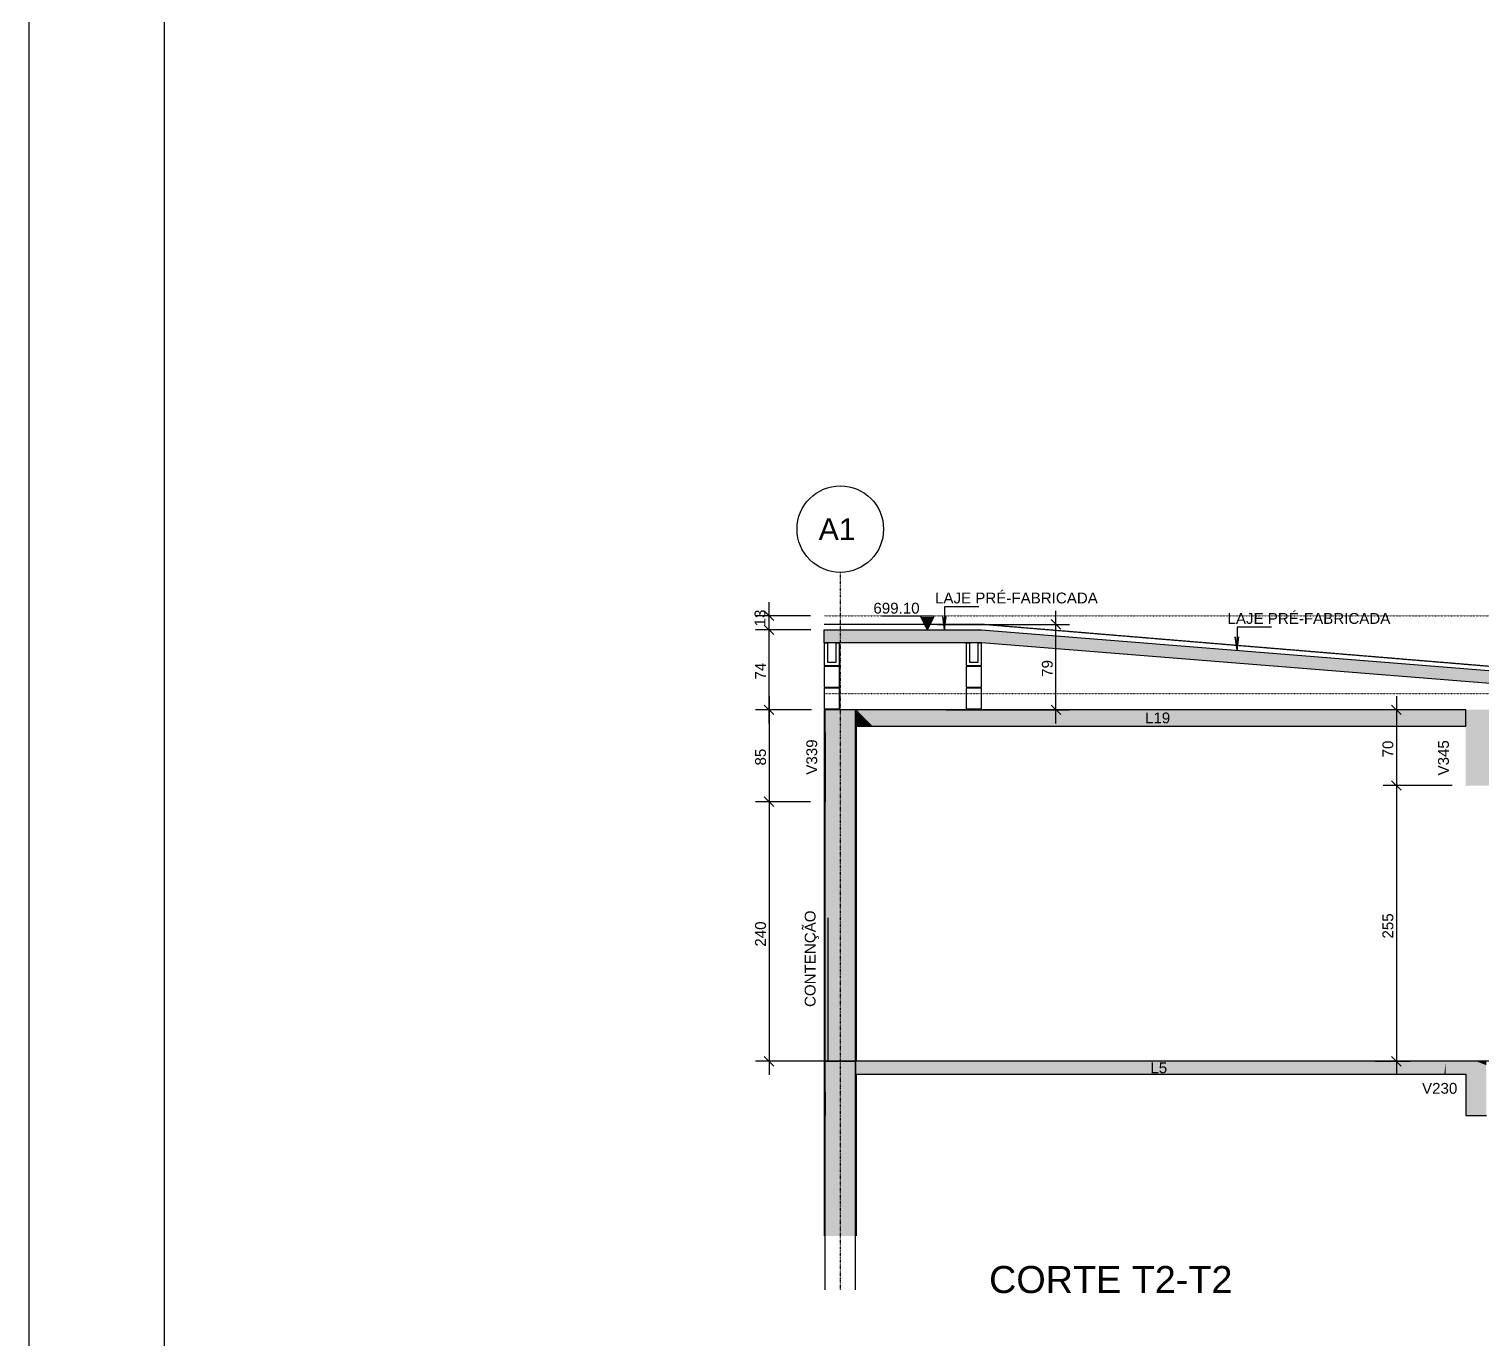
# Model space of a CAD drawing. Extents: x 37185 to 43130, y -8131 to -3926.
# Drawn here: x 37185 to 38528, y -6410 to -5199 of the extents above; entities that cross this region are included whole.
import ezdxf

# ---------------------------------------------------------------- set-up
doc = ezdxf.new("R2010")
doc.units = 0
doc.header["$MEASUREMENT"] = 0
for name, pattern in [('ESTILO_TQS_0001', [1, 0.7, -0.3]), ('ESTILO_TQS_0002', [0.4, 0.1, -0.3]), ('ESTILO_TQS_0004', [1.12, 0.5, -0.2, 0.01, -0.2, 0.01, -0.2])]:
    doc.linetypes.add(name, pattern=pattern)
for name, color, linetype in [('27', 252, 'CONTINUOUS'), ('48', 4, 'CONTINUOUS'), ('50', 5, 'CONTINUOUS'), ('51', 5, 'CONTINUOUS'), ('52', 3, 'CONTINUOUS'), ('67', 7, 'CONTINUOUS'), ('68', 4, 'CONTINUOUS'), ('70', 160, 'CONTINUOUS'), ('74', 2, 'CONTINUOUS'), ('75', 9, 'CONTINUOUS'), ('76', 3, 'CONTINUOUS'), ('79', 12, 'CONTINUOUS'), ('95', 7, 'CONTINUOUS'), ('96', 252, 'CONTINUOUS')]:
    doc.layers.add(name, color=color, linetype=linetype)
doc.styles.add('TQS_ARIAL', font='arial.ttf')

msp = doc.modelspace()

# ---------------------------------------------------------------- linework, layer by layer
at = {"layer": '27', "linetype": 'Continuous'}
for points in [[(37920, -5766.4), (37920, -5787.4), (37934, -5787.4), (37934, -5766.4), (37920, -5766.4)], [(37920, -5766.4), (37920, -5787.4), (37934, -5787.4), (37934, -5766.4), (37920, -5766.4)], [(37920, -5766.4), (37923, -5766.4), (37923, -5784.4), (37931, -5784.4), (37931, -5766.4), (37934, -5766.4)], [(38051.3, -5766.4), (38051.3, -5787.4), (38065.3, -5787.4), (38065.3, -5766.4), (38051.3, -5766.4)], [(38051.3, -5766.4), (38051.3, -5787.4), (38065.3, -5787.4), (38065.3, -5766.4), (38051.3, -5766.4)], [(38051.3, -5766.4), (38054.3, -5766.4), (38054.3, -5784.4), (38062.3, -5784.4), (38062.3, -5766.4), (38065.3, -5766.4)], [(37920, -5788.4), (37920, -5807.4), (37934, -5807.4), (37934, -5788.4), (37920, -5788.4)], [(38051.3, -5788.4), (38051.3, -5807.4), (38065.3, -5807.4), (38065.3, -5788.4), (38051.3, -5788.4)], [(37920, -5808.4), (37920, -5827.4), (37934, -5827.4), (37934, -5808.4), (37920, -5808.4)], [(38051.3, -5808.4), (38051.3, -5827.4), (38065.3, -5827.4), (38065.3, -5808.4), (38051.3, -5808.4)]]:
    msp.add_lwpolyline(points, dxfattribs=at)
at = {"layer": '48', "linetype": 'Continuous'}
for p, q in [((37919.8, -5828.4), (37919.8, -6153.4)), ((37919.8, -5828.4), (37919.8, -5828.4)), ((37949.8, -5828.4), (37949.8, -5828.4)), ((37949.8, -5913.4), (37949.8, -5832)), ((37949.8, -5913.4), (37949.8, -5843.4)), ((37920.9, -5913.4), (37920.9, -5849.5)), ((37920.9, -5849.5), (37920.9, -5913.4)), ((37920.6, -6127.1), (37920.6, -5913.4)), ((37949.8, -6153.4), (37949.8, -5913.4)), ((37923.4, -6020.8), (37923.4, -6153.4)), ((37920.6, -6153.4), (37920.6, -6127.1)), ((37919.8, -6153.4), (37920.6, -6153.4)), ((37919.8, -6159.3), (37919.8, -6203.4)), ((37920.9, -6203.4), (37920.9, -6182)), ((37920.9, -6182), (37920.9, -6203.4)), ((37919.8, -6203.4), (37919.8, -6314.8)), ((37920.6, -6291.5), (37920.6, -6203.4)), ((37949.8, -6314.8), (37949.8, -6203.4))]:
    msp.add_line(p, q, dxfattribs=at)
msp.add_lwpolyline([(37934, -5766.4), (37920, -5766.4), (37920, -5754.4), (38065.3, -5754.4), (38800.1, -5813.2), (38800.1, -5828.4), (38786.3, -5828.4), (38786.3, -5824.1), (38065.3, -5766.4), (37934, -5766.4)], dxfattribs=at)
at = {"layer": '50', "linetype": 'Continuous'}
msp.add_circle((37934.8, -5661.3), 40, dxfattribs=at)
at = {"layer": '52', "linetype": 'Continuous'}
for points in [[(37920.7, -5828.4), (37920.6, -5828.4), (37920, -5828.4), (37919.8, -5828.4)], [(37919.8, -5828.4), (37919.8, -5838), (37919.8, -5913.4)], [(37920.6, -5828.4), (37920.6, -5842.1), (37920.6, -5889.2), (37920.6, -5913.4)], [(37920.7, -5913.4), (37920.7, -5897.5), (37920.7, -5844.4), (37920.7, -5835.6), (37920.7, -5833.1), (37920.7, -5831.3), (37920.7, -5829.8), (37920.7, -5829.6), (37920.7, -5828.5), (37920.7, -5828.4)], [(37948.8, -5828.4), (37948.6, -5828.4), (37946.1, -5828.4), (37945.4, -5828.4), (37942.3, -5828.4), (37940.5, -5828.4), (37937.4, -5828.4), (37934.8, -5828.4), (37932.2, -5828.4), (37929, -5828.4), (37927.3, -5828.4), (37924.2, -5828.4), (37923.4, -5828.4), (37920.9, -5828.4), (37920.7, -5828.4)], [(37949.8, -5828.4), (37949.8, -5828.4), (37949.7, -5828.4), (37948.9, -5828.4), (37948.8, -5828.4)], [(37948.8, -5828.4), (37948.8, -5844.4), (37948.8, -5854.6), (37948.8, -5897.5), (37948.8, -5913.4)], [(37948.9, -5913.4), (37948.9, -5904.2), (37948.9, -5890), (37948.9, -5854.7), (37948.9, -5852.7), (37948.9, -5828.4)], [(37949.8, -5903.8), (37949.8, -5828.4)], [(37949.8, -5828.4), (37949.8, -5843.4)], [(38513.3, -5828.4), (37949.8, -5828.4)], [(38513.3, -5843.4), (38513.3, -5840.8), (38513.3, -5838.2), (38513.3, -5828.4)], [(37949.8, -5843.4), (37964.6, -5843.4), (38048.4, -5843.4), (38350.2, -5843.4), (38440.4, -5843.4), (38445.4, -5843.4), (38513.3, -5843.4)], [(37949.8, -5913.4), (37949.8, -5903.8)], [(37919.8, -5913.4), (37920, -5913.4), (37920, -5913.4), (37920, -5913.4), (37920.6, -5913.4), (37920.7, -5913.4)], [(37920.6, -5913.4), (37920.6, -6153.4)], [(37948.8, -5913.4), (37948.9, -5913.4), (37949.1, -5913.4), (37949.2, -5913.4), (37949.7, -5913.4), (37949.8, -5913.4), (37949.8, -5913.4), (37949.8, -5913.4)], [(37948.9, -6153.4), (37948.9, -5913.4)], [(37920.7, -6203.4), (37920.7, -6194.5), (37920.7, -6163.2), (37920.7, -6162.4), (37920.7, -6159.8), (37920.7, -6157.6), (37920.7, -6155.9), (37920.7, -6154.6), (37920.7, -6154.5), (37920.7, -6153.5), (37920.7, -6153.4), (37920.6, -6153.4), (37919.9, -6153.4), (37919.8, -6153.4)], [(37919.8, -6153.4), (37919.8, -6159.3), (37919.8, -6203.4)], [(37920.6, -6153.4), (37920.6, -6161.1), (37920.6, -6189.8), (37920.6, -6196.6), (37920.6, -6203.4)], [(37920.6, -6153.4), (37921.5, -6153.4), (37922.5, -6153.4), (37923.4, -6153.4)], [(37948.8, -6153.4), (37948.6, -6153.4), (37946.1, -6153.4), (37945.4, -6153.4), (37942.3, -6153.4), (37940.5, -6153.4), (37937.4, -6153.4), (37934.8, -6153.4), (37932.2, -6153.4), (37929, -6153.4), (37927.3, -6153.4), (37924.2, -6153.4), (37923.4, -6153.4), (37920.9, -6153.4), (37920.7, -6153.4)], [(37923.4, -6153.4), (37923.7, -6153.4), (37925.4, -6153.4), (37927.3, -6153.4)], [(37927.3, -6153.4), (37927.9, -6153.4), (37932.2, -6153.4)], [(37932.2, -6153.4), (37932.7, -6153.4), (37937.4, -6153.4)], [(37937.4, -6153.4), (37942.3, -6153.4)], [(37942.3, -6153.4), (37946.1, -6153.4)], [(37946.1, -6153.4), (37946.5, -6153.4), (37948.9, -6153.4)], [(40606.3, -6153.4), (40606.3, -6153.4), (40605.8, -6153.4), (40603.3, -6153.4), (40603.3, -6153.4), (40603.2, -6153.4), (40602.3, -6153.4), (40402.9, -6153.4), (40332.3, -6153.4), (40313.3, -6153.4), (39746.8, -6153.4), (39727.8, -6153.4), (39351.8, -6153.4), (39332.8, -6153.4), (38811.8, -6153.4), (38808.5, -6153.4), (38792.8, -6153.4), (38532.3, -6153.4), (38522.9, -6153.4), (38513.3, -6153.4), (38494.8, -6153.4), (37949.8, -6153.4), (37948.9, -6153.4), (37948.8, -6153.4)], [(37948.8, -6153.4), (37948.8, -6162.4), (37948.8, -6176.7), (37948.8, -6203.4)], [(37948.9, -6203.4), (37948.9, -6176.7), (37948.9, -6167), (37948.9, -6159.1), (37948.9, -6158.4), (37948.9, -6153.4)], [(37949.8, -6203.4), (37949.8, -6197.5), (37949.8, -6165.4)], [(37949.8, -6165.4), (38015.4, -6165.4), (38228.2, -6165.4), (38262.8, -6165.4), (38346, -6165.4), (38387.7, -6165.4), (38412.7, -6165.4), (38429.5, -6165.4), (38441.4, -6165.4), (38450.4, -6165.4), (38457.4, -6165.4), (38463, -6165.4), (38467.5, -6165.4), (38471.4, -6165.4), (38473.1, -6165.4), (38493.4, -6165.4), (38494.8, -6165.4), (38513.3, -6165.4)], [(38513.3, -6165.4), (38513.3, -6178.1), (38513.3, -6199.8), (38513.3, -6203.4)], [(37919.8, -6203.4), (37919.9, -6203.4), (37919.9, -6203.4), (37920.6, -6203.4), (37920.7, -6203.4)], [(37920.6, -6203.4), (37920.6, -6314.8), (37920.6, -6322.6), (37920.6, -6351.2), (37920.6, -6358), (37920.6, -6364.8)], [(37948.8, -6203.4), (37948.9, -6203.4), (37949, -6203.4), (37949.1, -6203.4), (37949.8, -6203.4)], [(37948.9, -6364.8), (37948.9, -6340.6), (37948.9, -6328.4), (37948.9, -6320.5), (37948.9, -6319.8), (37948.9, -6314.8), (37948.9, -6203.4)], [(38513.3, -6203.4), (38514.7, -6203.4), (38524.1, -6203.4), (38532.3, -6203.4)]]:
    msp.add_lwpolyline(points, dxfattribs=at)
at = {"layer": '67', "linetype": 'ESTILO_TQS_0002'}
for p, q in [((37919.8, -5741.4), (41171.2, -5741.4)), ((37919.8, -5813.4), (41171.2, -5813.4))]:
    msp.add_line(p, q, dxfattribs=at)
at = {"layer": '68', "linetype": 'ESTILO_TQS_0001'}
for p, q in [((38065.3, -5749.4), (37920, -5749.4)), ((38802.3, -5810.4), (38065.3, -5749.4))]:
    msp.add_line(p, q, dxfattribs=at)
at = {"layer": '70', "linetype": 'ESTILO_TQS_0004'}
msp.add_line((37934.8, -5701.3), (37934.8, -6364.8), dxfattribs=at)
at = {"layer": '75', "linetype": 'Continuous'}
for p, q in [((37873.4, -5745.8), (37864.5, -5737)), ((37869, -5766.9), (37869, -5728.9)), ((38134.2, -5840.9), (38134.2, -5736.9)), ((37907.3, -5741.4), (37856.5, -5741.4)), ((37873.4, -5758.8), (37864.5, -5750)), ((37873.4, -5758.8), (37864.5, -5750)), ((37869, -5840.9), (37869, -5741.9)), ((37919.8, -5741.4), (37919.8, -5741.4)), ((38021.6, -5741.9), (37973.6, -5741.9)), ((38015.4, -5754.4), (38009.1, -5741.9)), ((38009.7, -5743), (38021.1, -5743)), ((38010.2, -5744.1), (38020.5, -5744.1)), ((38010.8, -5745.3), (38020, -5745.3)), ((38011.4, -5746.4), (38019.4, -5746.4)), ((38011.9, -5747.5), (38018.8, -5747.5)), ((38012, -5749.4), (38012, -5749.4)), ((38012.5, -5748.6), (38018.3, -5748.6)), ((38013, -5749.7), (38017.7, -5749.7)), ((38013.6, -5750.8), (38017.2, -5750.8)), ((38015.4, -5754.4), (38021.6, -5741.9)), ((38024.5, -5749.4), (38146.7, -5749.4)), ((38138.6, -5753.8), (38129.7, -5745)), ((37907.5, -5754.4), (37856.5, -5754.4)), ((37907.5, -5754.4), (37856.5, -5754.4)), ((37920, -5754.4), (37920, -5754.4)), ((37920, -5754.4), (37920, -5754.4)), ((38014.1, -5751.9), (38016.6, -5751.9)), ((38014.7, -5753.1), (38016.1, -5753.1)), ((37869, -5815.9), (37869, -5925.9)), ((38449.2, -5815.9), (38449.2, -5910.9)), ((37908.1, -5828.4), (37856.5, -5828.4)), ((37907.3, -5828.4), (37856.5, -5828.4)), ((37864.5, -5824), (37873.4, -5832.8)), ((37873.4, -5832.8), (37864.5, -5824)), ((37919.8, -5828.4), (37919.8, -5828.4)), ((37920.6, -5828.4), (37920.6, -5828.4)), ((38020, -5828.4), (38020, -5828.4)), ((38032.5, -5828.4), (38146.7, -5828.4)), ((38138.6, -5832.8), (38129.7, -5824)), ((38488.6, -5828.4), (38436.7, -5828.4)), ((38444.7, -5824), (38453.6, -5832.8)), ((38501.1, -5828.4), (38501.1, -5828.4)), ((38500.8, -5898.4), (38436.7, -5898.4)), ((38500.8, -5898.4), (38436.7, -5898.4)), ((38444.7, -5894), (38453.6, -5902.8)), ((38444.7, -5894), (38453.6, -5902.8)), ((38449.2, -5885.9), (38449.2, -6165.9)), ((38513.3, -5898.4), (38513.3, -5898.4)), ((38513.3, -5898.4), (38513.3, -5898.4)), ((37864.5, -5909), (37873.4, -5917.8)), ((37864.5, -5909), (37873.4, -5917.8)), ((37869, -5900.9), (37869, -6165.9)), ((37907.3, -5913.4), (37856.5, -5913.4)), ((37907.3, -5913.4), (37856.5, -5913.4)), ((37919.8, -5913.4), (37919.8, -5913.4)), ((37919.8, -5913.4), (37919.8, -5913.4)), ((37963.6, -6153.4), (37856.5, -6153.4)), ((37864.5, -6149), (37873.4, -6157.8)), ((37976.1, -6153.4), (37976.1, -6153.4)), ((38417.2, -6153.4), (38417.2, -6153.4)), ((38429.7, -6153.4), (38461.7, -6153.4)), ((38444.7, -6149), (38453.6, -6157.8))]:
    msp.add_line(p, q, dxfattribs=at)
for points in [[(38062.9, -5733.1), (38031.2, -5733.1), (38031.2, -5754.4), (38029.5, -5742), (38031.2, -5754.4), (38032.8, -5742)], [(38333.5, -5752.1), (38301.7, -5752.1), (38301.7, -5773.3), (38300.1, -5760.9), (38301.7, -5773.3), (38303.3, -5760.9)]]:
    msp.add_lwpolyline(points, dxfattribs=at)
at = {"layer": '79', "linetype": 'Continuous'}
msp.add_lwpolyline([(38009.1, -5741.9), (38015.4, -5754.4), (38021.6, -5741.9), (38009.1, -5741.9)], dxfattribs=at)
at = {"layer": '95', "linetype": 'Continuous'}
for p, q in [((37184.5, -8131.3), (37184.5, -3926.3)), ((37309.5, -3976.3), (37309.5, -8081.3))]:
    msp.add_line(p, q, dxfattribs=at)
at = {"layer": '96', "linetype": 'Continuous'}
for points in [[(38065.3, -5766.4), (38065.3, -5754.4), (37920, -5754.4)], [(37920, -5754.4), (37920, -5766.4), (38065.3, -5766.4)], [(38800.1, -5813.4), (38065.3, -5754.4), (38065.3, -5766.4)], [(38786.3, -5824.1), (38800.1, -5813.4), (38065.3, -5766.4)], [(37920, -5828.4), (37919.8, -5828.4), (37919.8, -5838)], [(37920, -5828.4), (37919.8, -5838), (37920, -5828.4)], [(37920, -5828.4), (37919.8, -5838), (37919.8, -5913.4)], [(37920, -5828.4), (37919.8, -5913.4), (37920, -5828.4)], [(37920, -5828.4), (37919.8, -5913.4), (37920, -5913.4)], [(37920, -5828.4), (37920, -5913.4), (37920, -5828.4)], [(37920, -5828.4), (37920, -5913.4), (37920.7, -5913.4)], [(37920, -5828.4), (37920.7, -5913.4), (37920, -5828.4)], [(37920, -5828.4), (37920.7, -5913.4), (37920.7, -5844.4)], [(37920, -5828.4), (37920.7, -5844.4), (37920, -5828.4)], [(37920, -5828.4), (37920.7, -5844.4), (37920.7, -5828.4)], [(37920, -5828.4), (37920.7, -5828.4), (37920, -5828.4)], [(37920.6, -5828.4), (37920.6, -6153.4), (37921.5, -6153.4)], [(37920.6, -5828.4), (37921.5, -6153.4), (37920.6, -5828.4)], [(37920.6, -5828.4), (37921.5, -6153.4), (37922.5, -6153.4)], [(37920.6, -5828.4), (37922.5, -6153.4), (37920.6, -5828.4)], [(37920.6, -5828.4), (37922.5, -6153.4), (37923.7, -6153.4)], [(37920.6, -5828.4), (37923.7, -6153.4), (37920.6, -5828.4)], [(37920.6, -5828.4), (37923.7, -6153.4), (37925.4, -6153.4)], [(37920.6, -5828.4), (37925.4, -6153.4), (37920.6, -5828.4)], [(37920.6, -5828.4), (37925.4, -6153.4), (37927.9, -6153.4)], [(37920.6, -5828.4), (37927.9, -6153.4), (37920.6, -5828.4)], [(37920.6, -5828.4), (37927.9, -6153.4), (37932.7, -6153.4)], [(37920.6, -5828.4), (37932.7, -6153.4), (37920.6, -5828.4)], [(37920.6, -5828.4), (37932.7, -6153.4), (37946.5, -6153.4)], [(37920.6, -5828.4), (37946.5, -6153.4), (37920.6, -5828.4)], [(37920.6, -5828.4), (37946.5, -6153.4), (37948.9, -6153.4)], [(37920.6, -5828.4), (37948.9, -6153.4), (37920.6, -5828.4)], [(37920.6, -5828.4), (37948.9, -6153.4), (37948.9, -5854.7)], [(37920.6, -5828.4), (37948.9, -5854.7), (37920.6, -5828.4)], [(37920.6, -5828.4), (37948.9, -5854.7), (37948.9, -5828.4)], [(37920.6, -5828.4), (37948.9, -5828.4), (37920.6, -5828.4)], [(37949.8, -5828.4), (37948.8, -5828.4), (37948.8, -5897.5)], [(37949.8, -5828.4), (37948.8, -5897.5), (37949.8, -5828.4)], [(37949.8, -5828.4), (37948.8, -5897.5), (37948.8, -5913.4)], [(37949.8, -5828.4), (37948.8, -5913.4), (37949.8, -5828.4)], [(37949.8, -5828.4), (37948.8, -5913.4), (37949.7, -5913.4)], [(37949.8, -5828.4), (37949.7, -5913.4), (37949.8, -5828.4)], [(37949.8, -5828.4), (37949.7, -5913.4), (37949.8, -5913.4)], [(37949.8, -5828.4), (37949.8, -5913.4), (37949.8, -5828.4)], [(37949.8, -5828.4), (37949.8, -5913.4), (37949.8, -5913.4)], [(37949.8, -5828.4), (37949.8, -5913.4), (37949.8, -5828.4)], [(37949.8, -5828.4), (37949.8, -5913.4), (37949.8, -5903.8)], [(37949.8, -5828.4), (37949.8, -5903.8), (37949.8, -5828.4)], [(37949.8, -5828.4), (37949.8, -5843.4), (37964.6, -5843.4)], [(37949.8, -5828.4), (37964.6, -5843.4), (37949.8, -5828.4)], [(37949.8, -5828.4), (37964.6, -5843.4), (38048.4, -5843.4)], [(37949.8, -5828.4), (38048.4, -5843.4), (37949.8, -5828.4)], [(37949.8, -5828.4), (38048.4, -5843.4), (38350.2, -5843.4)], [(37949.8, -5828.4), (38350.2, -5843.4), (37949.8, -5828.4)], [(37949.8, -5828.4), (38350.2, -5843.4), (38440.4, -5843.4)], [(37949.8, -5828.4), (38440.4, -5843.4), (37949.8, -5828.4)], [(37949.8, -5828.4), (38440.4, -5843.4), (38445.4, -5843.4)], [(37949.8, -5828.4), (38445.4, -5843.4), (37949.8, -5828.4)], [(37949.8, -5828.4), (38445.4, -5843.4), (38513.3, -5843.4)], [(37949.8, -5828.4), (38513.3, -5843.4), (37949.8, -5828.4)], [(37949.8, -5828.4), (38513.3, -5843.4), (38513.3, -5840.8)], [(37949.8, -5828.4), (38513.3, -5840.8), (37949.8, -5828.4)], [(37949.8, -5828.4), (38513.3, -5840.8), (38513.3, -5838.2)], [(37949.8, -5828.4), (38513.3, -5838.2), (37949.8, -5828.4)], [(37949.8, -5828.4), (38513.3, -5838.2), (38513.3, -5828.4)], [(37949.8, -5828.4), (38513.3, -5828.4), (37949.8, -5828.4)], [(38538.3, -5828.4), (38513.3, -5828.4), (38513.3, -5898.4)], [(38538.3, -5828.4), (38513.3, -5898.4), (38538.3, -5898.4)], [(37919.9, -6153.4), (37919.8, -6153.4), (37919.8, -6159.3)], [(37919.9, -6153.4), (37919.8, -6159.3), (37919.9, -6153.4)], [(37919.9, -6153.4), (37919.8, -6159.3), (37919.8, -6203.4)], [(37919.9, -6153.4), (37919.8, -6203.4), (37919.9, -6153.4)], [(37919.9, -6153.4), (37919.8, -6203.4), (37919.9, -6203.4)], [(37919.9, -6153.4), (37919.9, -6203.4), (37919.9, -6153.4)], [(37919.9, -6153.4), (37919.9, -6203.4), (37920.7, -6203.4)], [(37919.9, -6153.4), (37920.7, -6203.4), (37919.9, -6153.4)], [(37919.9, -6153.4), (37920.7, -6203.4), (37920.7, -6162.4)], [(37919.9, -6153.4), (37920.7, -6162.4), (37919.9, -6153.4)], [(37919.9, -6153.4), (37920.7, -6162.4), (37920.7, -6153.4)], [(37919.9, -6153.4), (37920.7, -6153.4), (37919.9, -6153.4)], [(37920.6, -6153.4), (37920.6, -6314.8), (37921.5, -6314.8)], [(37920.6, -6153.4), (37921.5, -6314.8), (37920.6, -6153.4)], [(37920.6, -6153.4), (37921.5, -6314.8), (37922.5, -6314.8)], [(37920.6, -6153.4), (37922.5, -6314.8), (37920.6, -6153.4)], [(37920.6, -6153.4), (37922.5, -6314.8), (37923.7, -6314.8)], [(37920.6, -6153.4), (37923.7, -6314.8), (37920.6, -6153.4)], [(37920.6, -6153.4), (37923.7, -6314.8), (37925.4, -6314.8)], [(37920.6, -6153.4), (37925.4, -6314.8), (37920.6, -6153.4)], [(37920.6, -6153.4), (37925.4, -6314.8), (37927.9, -6314.8)], [(37920.6, -6153.4), (37927.9, -6314.8), (37920.6, -6153.4)], [(37920.6, -6153.4), (37927.9, -6314.8), (37932.7, -6314.8)], [(37920.6, -6153.4), (37932.7, -6314.8), (37920.6, -6153.4)], [(37920.6, -6153.4), (37932.7, -6314.8), (37946.5, -6314.8)], [(37920.6, -6153.4), (37946.5, -6314.8), (37920.6, -6153.4)], [(37920.6, -6153.4), (37946.5, -6314.8), (37948.9, -6314.8)], [(37920.6, -6153.4), (37948.9, -6314.8), (37920.6, -6153.4)], [(37920.6, -6153.4), (37948.9, -6314.8), (37948.9, -6176.7)], [(37920.6, -6153.4), (37948.9, -6176.7), (37920.6, -6153.4)], [(37920.6, -6153.4), (37948.9, -6176.7), (37948.9, -6153.4)], [(37920.6, -6153.4), (37948.9, -6153.4), (37920.6, -6153.4)], [(37948.8, -6153.4), (37948.8, -6203.4), (37949.8, -6203.4)], [(37948.8, -6153.4), (37949.8, -6203.4), (37948.8, -6153.4)], [(37948.8, -6153.4), (37949.8, -6203.4), (37949.8, -6197.5)], [(37948.8, -6153.4), (37949.8, -6197.5), (37948.8, -6153.4)], [(37948.8, -6153.4), (37949.8, -6197.5), (37949.8, -6153.4)], [(37948.8, -6153.4), (37949.8, -6153.4), (37948.8, -6153.4)], [(38494.8, -6153.4), (37949.8, -6153.4), (37949.8, -6154.8)], [(38494.8, -6153.4), (37949.8, -6154.8), (38494.8, -6153.4)], [(38494.8, -6153.4), (37949.8, -6154.8), (37949.8, -6165.4)], [(38494.8, -6153.4), (37949.8, -6165.4), (38494.8, -6153.4)], [(38494.8, -6153.4), (37949.8, -6165.4), (38015.4, -6165.4)], [(38494.8, -6153.4), (38015.4, -6165.4), (38494.8, -6153.4)], [(38494.8, -6153.4), (38015.4, -6165.4), (38228.2, -6165.4)], [(38494.8, -6153.4), (38228.2, -6165.4), (38494.8, -6153.4)], [(38494.8, -6153.4), (38228.2, -6165.4), (38262.8, -6165.4)], [(38494.8, -6153.4), (38262.8, -6165.4), (38494.8, -6153.4)], [(38494.8, -6153.4), (38262.8, -6165.4), (38346, -6165.4)], [(38494.8, -6153.4), (38346, -6165.4), (38494.8, -6153.4)], [(38494.8, -6153.4), (38346, -6165.4), (38387.7, -6165.4)], [(38494.8, -6153.4), (38387.7, -6165.4), (38494.8, -6153.4)], [(38494.8, -6153.4), (38387.7, -6165.4), (38412.7, -6165.4)], [(38494.8, -6153.4), (38412.7, -6165.4), (38494.8, -6153.4)], [(38494.8, -6153.4), (38412.7, -6165.4), (38429.5, -6165.4)], [(38494.8, -6153.4), (38429.5, -6165.4), (38494.8, -6153.4)], [(38494.8, -6153.4), (38429.5, -6165.4), (38441.4, -6165.4)], [(38494.8, -6153.4), (38441.4, -6165.4), (38494.8, -6153.4)], [(38494.8, -6153.4), (38441.4, -6165.4), (38450.4, -6165.4)], [(38494.8, -6153.4), (38450.4, -6165.4), (38494.8, -6153.4)], [(38494.8, -6153.4), (38450.4, -6165.4), (38457.4, -6165.4)], [(38494.8, -6153.4), (38457.4, -6165.4), (38494.8, -6153.4)], [(38494.8, -6153.4), (38457.4, -6165.4), (38463, -6165.4)], [(38494.8, -6153.4), (38463, -6165.4), (38494.8, -6153.4)], [(38494.8, -6153.4), (38463, -6165.4), (38467.5, -6165.4)], [(38494.8, -6153.4), (38467.5, -6165.4), (38494.8, -6153.4)], [(38494.8, -6153.4), (38467.5, -6165.4), (38471.4, -6165.4)], [(38494.8, -6153.4), (38471.4, -6165.4), (38494.8, -6153.4)], [(38494.8, -6153.4), (38471.4, -6165.4), (38473.1, -6165.4)], [(38494.8, -6153.4), (38473.1, -6165.4), (38494.8, -6153.4)], [(38494.8, -6153.4), (38473.1, -6165.4), (38493.4, -6165.4)], [(38494.8, -6153.4), (38493.4, -6165.4), (38494.8, -6153.4)], [(38494.8, -6153.4), (38493.4, -6165.4), (38494.8, -6165.4)], [(38494.8, -6153.4), (38494.8, -6165.4), (38494.8, -6153.4)], [(38494.8, -6153.4), (38494.8, -6165.4), (38513.3, -6165.4)], [(38494.8, -6153.4), (38513.3, -6165.4), (38494.8, -6153.4)], [(38494.8, -6153.4), (38513.3, -6165.4), (38513.3, -6159.5)], [(38494.8, -6153.4), (38513.3, -6159.5), (38494.8, -6153.4)], [(38494.8, -6153.4), (38513.3, -6159.5), (38513.3, -6154.3)], [(38494.8, -6153.4), (38513.3, -6154.3), (38494.8, -6153.4)], [(38494.8, -6153.4), (38513.3, -6154.3), (38513.3, -6153.4)], [(38494.8, -6153.4), (38513.3, -6153.4), (38494.8, -6153.4)], [(38522.9, -6153.4), (38513.3, -6153.4), (38513.3, -6178.1)], [(38522.9, -6153.4), (38513.3, -6178.1), (38522.9, -6153.4)], [(38522.9, -6153.4), (38513.3, -6178.1), (38513.3, -6199.8)], [(38522.9, -6153.4), (38513.3, -6199.8), (38522.9, -6153.4)], [(38522.9, -6153.4), (38513.3, -6199.8), (38513.3, -6203.4)], [(38522.9, -6153.4), (38513.3, -6203.4), (38522.9, -6153.4)], [(38522.9, -6153.4), (38513.3, -6203.4), (38514.7, -6203.4)], [(38522.9, -6153.4), (38514.7, -6203.4), (38522.9, -6153.4)], [(38522.9, -6153.4), (38514.7, -6203.4), (38524.1, -6203.4)], [(38522.9, -6153.4), (38524.1, -6203.4), (38522.9, -6153.4)], [(38522.9, -6153.4), (38524.1, -6203.4), (38532.3, -6203.4)], [(38522.9, -6153.4), (38532.3, -6203.4), (38522.9, -6153.4)], [(38522.9, -6153.4), (38532.3, -6203.4), (38532.3, -6178.7)], [(38522.9, -6153.4), (38532.3, -6178.7), (38522.9, -6153.4)], [(38522.9, -6153.4), (38532.3, -6178.7), (38532.3, -6157)], [(38522.9, -6153.4), (38532.3, -6157), (38522.9, -6153.4)], [(38522.9, -6153.4), (38532.3, -6157), (38532.3, -6153.4)], [(38522.9, -6153.4), (38532.3, -6153.4), (38522.9, -6153.4)]]:
    msp.add_solid(points, dxfattribs=at)

# ---------------------------------------------------------------- texts
at = {"layer": '51', "linetype": 'Continuous', "style": 'TQS_ARIAL'}
msp.add_text('A1', height=20, dxfattribs=at).set_placement((37914.8, -5671.3))
at = {"layer": '74', "linetype": 'Continuous', "style": 'TQS_ARIAL'}
for s, p in [('L19', (38216.6, -5840.9)), ('L5', (38221.6, -6164.4)), ('V230', (38472.8, -6183.4))]:
    msp.add_text(s, height=10, dxfattribs=at).set_placement(p)
for s, p in [('V339', (37913.4, -5888.4)), ('V345', (38497.6, -5889.1)), ('CONTENÇÃO', (37911.9, -6103.2))]:
    msp.add_text(s, height=10, rotation=90, dxfattribs=at).set_placement(p)
at = {"layer": '75', "linetype": 'Continuous', "style": 'TQS_ARIAL'}
for s, p in [('LAJE PRÉ-FABRICADA', (38022.4, -5730)), ('699.10', (37965.4, -5739.4)), ('LAJE PRÉ-FABRICADA', (38292.9, -5748.9))]:
    msp.add_text(s, height=10, dxfattribs=at).set_placement(p)
for s, p in [('13', (37865.5, -5751.3)), ('74', (37866, -5800.4)), ('79', (38131.2, -5797.9)), ('70', (38446.2, -5872.4)), ('85', (37866, -5879.9)), ('255', (38446.2, -6039.9)), ('240', (37866, -6047.4))]:
    msp.add_text(s, height=10, rotation=90, dxfattribs=at).set_placement(p)
at = {"layer": '76', "linetype": 'Continuous', "style": 'TQS_ARIAL'}
msp.add_text('CORTE T2-T2', height=25, dxfattribs=at).set_placement((38072.4, -6367.7))

doc.saveas('drawing.dxf')
